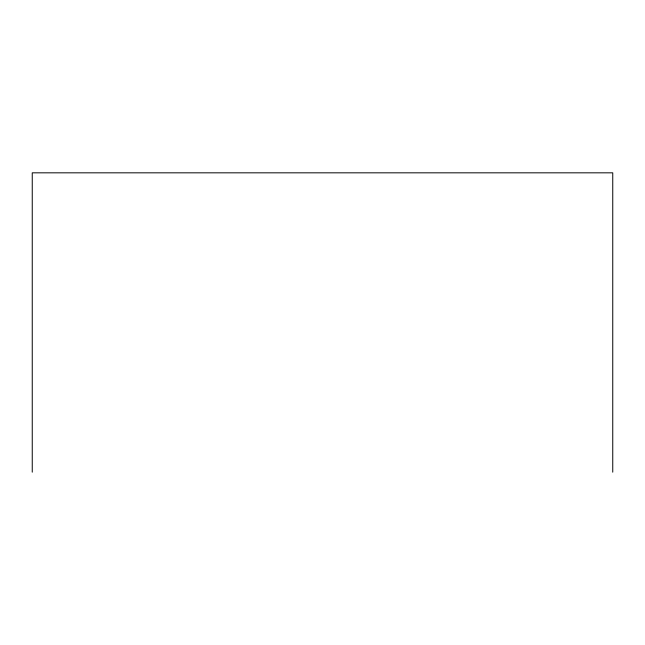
<?xml version="1.0" encoding="UTF-8"?>
<svg xmlns="http://www.w3.org/2000/svg" width="645" height="645" viewBox="0 0 645 645"><rect width="100%" height="100%" fill="white"/><g stroke="black" fill="none" stroke-linecap="round" stroke-linejoin="round"><path stroke-width="0.97" d="M612.75 472.172L612.75 172.828L32.25 172.828L32.25 472.172"/></g></svg>
